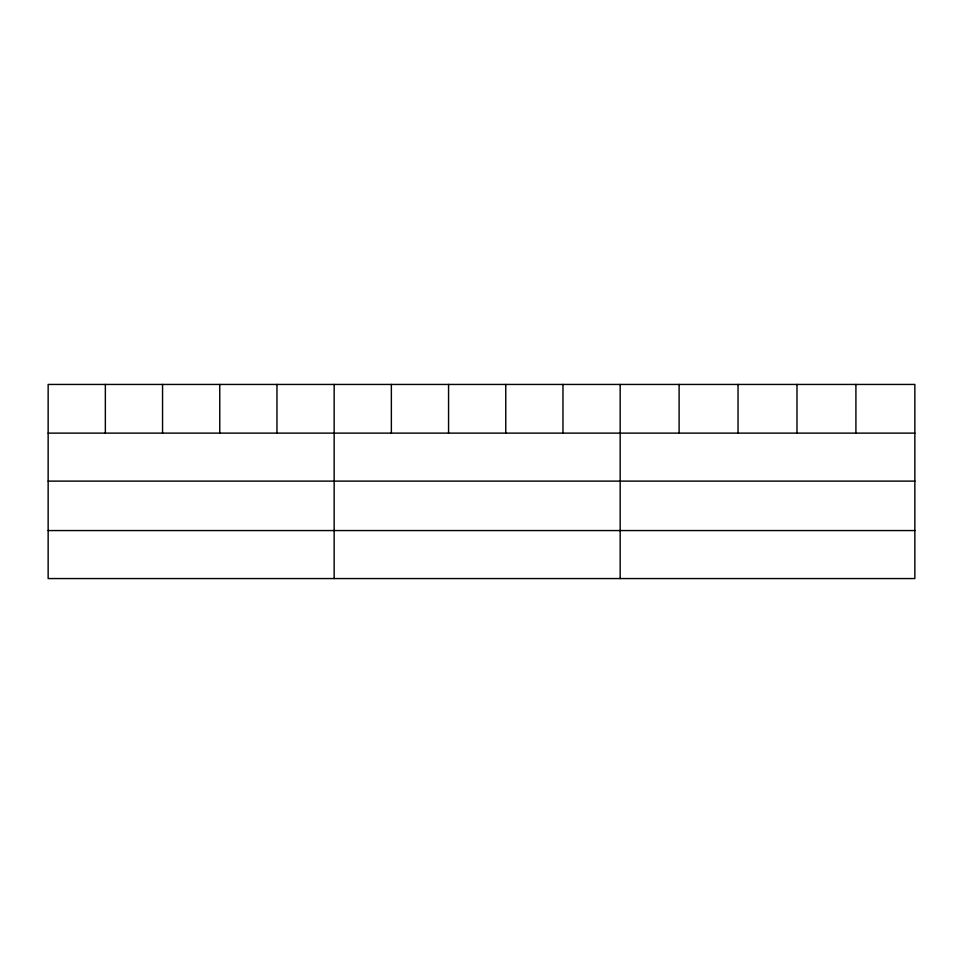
<?xml version="1.0" encoding="UTF-8"?>
<svg xmlns="http://www.w3.org/2000/svg" width="963" height="963" viewBox="0 0 963 963"><rect width="100%" height="100%" fill="white"/><g stroke="black" fill="none" stroke-linecap="round" stroke-linejoin="round"><path stroke-width="1.44" d="M914.85 481.115L914.85 384.442L48.15 384.442L48.15 578.558L914.85 578.558L914.85 481.115L48.15 481.115M48.15 433.121L914.85 433.121M48.15 530.565L914.85 530.565M855.914 384.442L855.914 433.121M796.979 384.442L796.979 433.121M738.043 384.442L738.043 433.121M679.108 384.442L679.108 433.121M620.172 384.442L620.172 578.558M562.97 384.442L562.97 433.121M505.768 384.442L505.768 433.121M448.565 384.442L448.565 433.121M391.363 384.442L391.363 433.121M334.161 384.442L334.161 578.558M276.959 384.442L276.959 433.121M219.757 384.442L219.757 433.121M162.554 384.442L162.554 433.121M105.352 384.442L105.352 433.121"/></g></svg>
